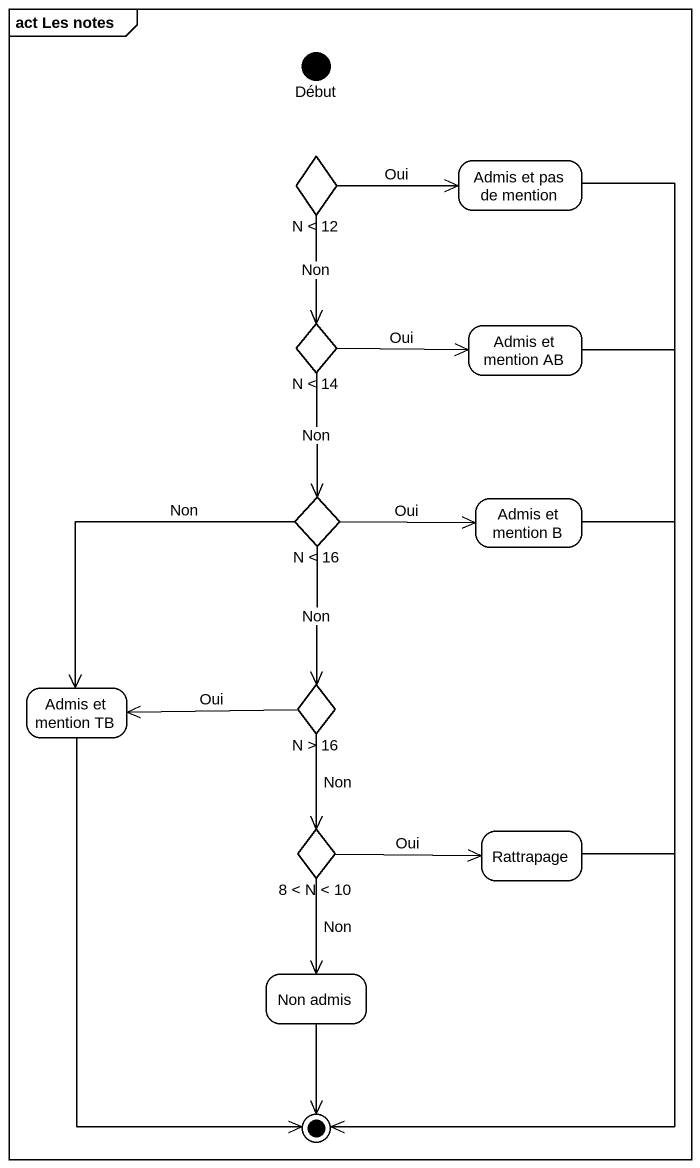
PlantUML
@startuml
mainframe act Les notes
hide empty description
state Début <<start>>
state "N < 12" as N_12 <<choice>>
state "Admis et pas de mention" as Admis_et_pas_de_mention
state "N < 14" as N_14 <<choice>>
state "Admis et mention AB" as Admis_et_mention_AB
state "N < 16" as N_16 <<choice>>
state "Admis et mention B" as Admis_et_mention_B
state "N > 16" as N_16_2 <<choice>>
state "Admis et mention TB" as Admis_et_mention_TB
state "8 < N < 10" as c8_N_10 <<choice>>
state Rattrapage
state "Non admis" as Non_admis
N_12 -right-> Admis_et_pas_de_mention : Oui
N_12 --> N_14 : Non
N_14 -right-> Admis_et_mention_AB : Oui
N_14 --> N_16 : Non
N_16 -right-> Admis_et_mention_B : Oui
N_16 --> N_16_2 : Non
N_16 --> Admis_et_mention_TB : Non
N_16_2 -left-> Admis_et_mention_TB : Oui
N_16_2 --> c8_N_10 : Non
c8_N_10 -right-> Rattrapage : Oui
c8_N_10 --> Non_admis : Non
Admis_et_pas_de_mention --> [*]
Admis_et_mention_AB --> [*]
Admis_et_mention_B --> [*]
N_16_2 --> [*]
Admis_et_mention_TB --> [*]
Rattrapage --> [*]
Non_admis --> [*]
@enduml
